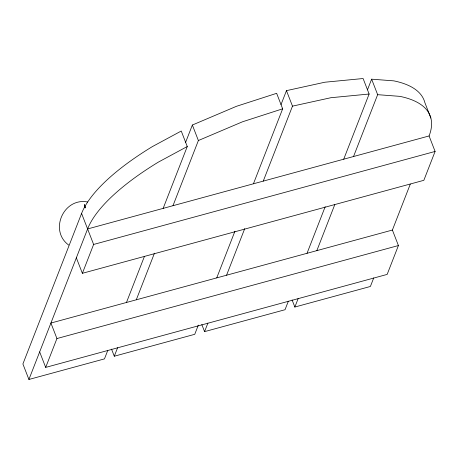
<?xml version="1.0" encoding="UTF-8"?>
<svg xmlns="http://www.w3.org/2000/svg" width="458" height="458" viewBox="0 0 458 458"><rect width="100%" height="100%" fill="white"/><g stroke="black" fill="none" stroke-linecap="round" stroke-linejoin="round"><path stroke-width="0.69" d="M163.151 208.379L187.265 146.526L181.248 131.028L152.342 146.617A184.265 62.328 -21.2 0 0 81.587 213.457L22.9 363.973L28.917 379.47L104.464 358.895L107.79 350.364M28.917 379.47L87.604 228.954A184.265 62.328 -21.2 0 1 158.359 162.115L187.265 146.526M392.397 230.048L398.414 245.545L387.159 274.405L45.685 367.408L56.935 338.548L50.918 323.05L392.397 230.048L410.299 184.116M430.858 118.055L424.841 102.558A184.265 62.328 -21.2 0 0 393.8 80.86L371.633 79.177L377.65 94.674L399.823 96.357A184.265 62.328 -21.2 0 1 429.083 135.952L435.1 151.449L423.845 180.315L82.371 273.311L93.621 244.452L81.587 213.457M185.616 142.341L192.366 125.028L236.477 106.296L276.643 93.317L282.66 108.815L253.429 183.79M126.465 302.475L144.373 256.543M198.331 325.123L194.747 334.306L114.288 356.221L117.614 347.691M136.289 299.801L154.455 253.205M172.975 205.705L198.383 140.526L192.366 125.028M281.017 104.613L286.468 90.644L324.854 82.222L363.102 78.53L369.125 94.027L343.712 159.201M216.743 277.886L234.914 231.29M288.351 301.192L285.025 309.723L204.571 331.632L207.892 323.102M226.567 275.212L244.732 228.616M263.253 181.116L292.485 106.142L286.468 90.644M367.476 89.825L371.633 79.177M307.026 253.297L325.191 206.701M373.722 277.937L370.396 286.468L294.849 307.043L298.175 298.513M316.85 250.623L334.752 204.692M353.536 156.527L377.65 94.674M198.383 140.526L242.494 121.794L282.66 108.815M87.604 228.954L429.083 135.952M93.621 244.452L435.1 151.449M56.935 338.548L398.414 245.545M292.485 106.142L330.876 97.72L369.125 94.027M87.638 201.995C63.628 197.215 48.8 230.609 68.694 245.059M292.089 299.944L294.849 307.043M201.812 324.533L204.571 331.632M76.349 257.814L82.371 273.311M111.529 349.116L114.288 356.221M39.663 351.91L45.685 367.408M85.6 207.88L84.409 204.56L84.953 207.84"/></g></svg>
